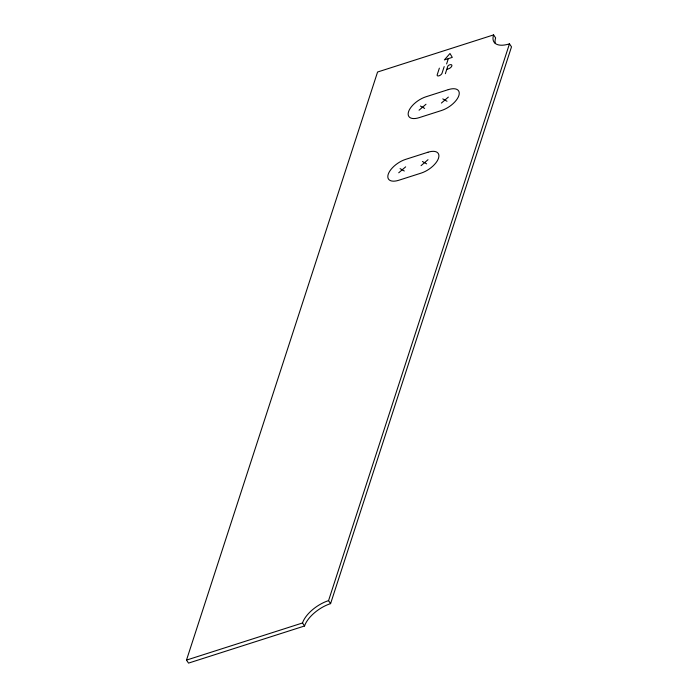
<?xml version="1.0" encoding="UTF-8"?>
<svg xmlns="http://www.w3.org/2000/svg" width="698" height="698" viewBox="0 0 698 698"><rect width="100%" height="100%" fill="white"/><g stroke="black" fill="none" stroke-linecap="round" stroke-linejoin="round"><path stroke-width="1.05" d="M186.497 660.099L377.574 72.016L493.599 34.9A24.779 11.857 -34.2 0 0 509.47 43.843L511.503 46.845L330.59 603.63A24.779 11.857 -34.2 0 0 304.555 625.984L188.53 663.1L186.497 660.099L302.513 622.982A24.779 11.857 -34.2 0 1 328.557 600.629L509.47 43.843M439.365 68.142L437.21 74.773A2.862 1.37 -34.2 0 0 439.033 75.803A2.862 1.37 -34.2 0 0 442.035 73.229L444.19 66.598M446.607 63.954L448.325 58.641L452.287 57.376L449.992 53.519L444.373 59.906L448.046 58.728M445.368 73.7L447.758 66.336A1.553 0.742 -34.2 0 1 449.381 64.931L449.791 64.801A3.185 1.527 -34.2 0 1 451.833 65.952A3.185 1.527 -34.2 0 1 448.491 68.823L447.052 69.285M419.053 110.205L425.998 104.246M441.406 103.06L448.352 97.092M398.715 172.799L405.66 166.839M421.069 165.653L428.014 159.694M442.768 98.88L446.999 101.271M420.414 106.035L424.646 108.417M422.43 161.482L426.661 163.864M400.076 168.628L404.308 171.019M493.599 34.9L495.632 37.901A24.779 11.857 -34.2 0 0 495.283 43.381M328.557 600.629L330.59 603.63M302.513 622.982L304.555 625.984M448.273 89.641L425.92 96.795A16.525 7.905 -34.2 0 0 408.557 111.697A16.525 7.905 -34.2 0 0 419.14 117.657L441.494 110.511A16.525 7.905 -34.2 0 0 458.848 95.609A16.525 7.905 -34.2 0 0 448.273 89.641M427.935 152.243L405.582 159.388A16.525 7.905 -34.2 0 0 388.219 174.291A16.525 7.905 -34.2 0 0 398.802 180.258L421.156 173.104A16.525 7.905 -34.2 0 0 438.51 158.202A16.525 7.905 -34.2 0 0 427.935 152.243"/></g></svg>
